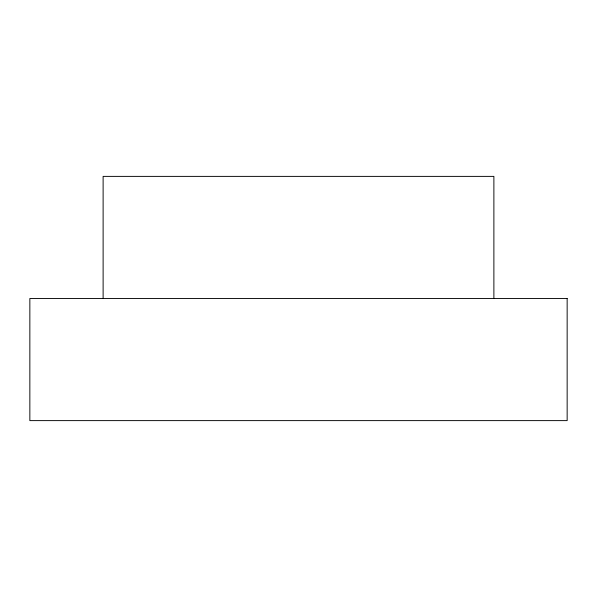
<?xml version="1.0" encoding="UTF-8"?>
<svg xmlns="http://www.w3.org/2000/svg" width="597" height="597" viewBox="0 0 597 597"><rect width="100%" height="100%" fill="white"/><g stroke="black" fill="none" stroke-linecap="round" stroke-linejoin="round"><path stroke-width="0.9" d="M493.883 298.5L493.883 176.384L103.117 176.384L103.117 298.5M567.15 298.5L29.85 298.5L29.85 420.616L567.15 420.616L567.15 298.5"/></g></svg>
